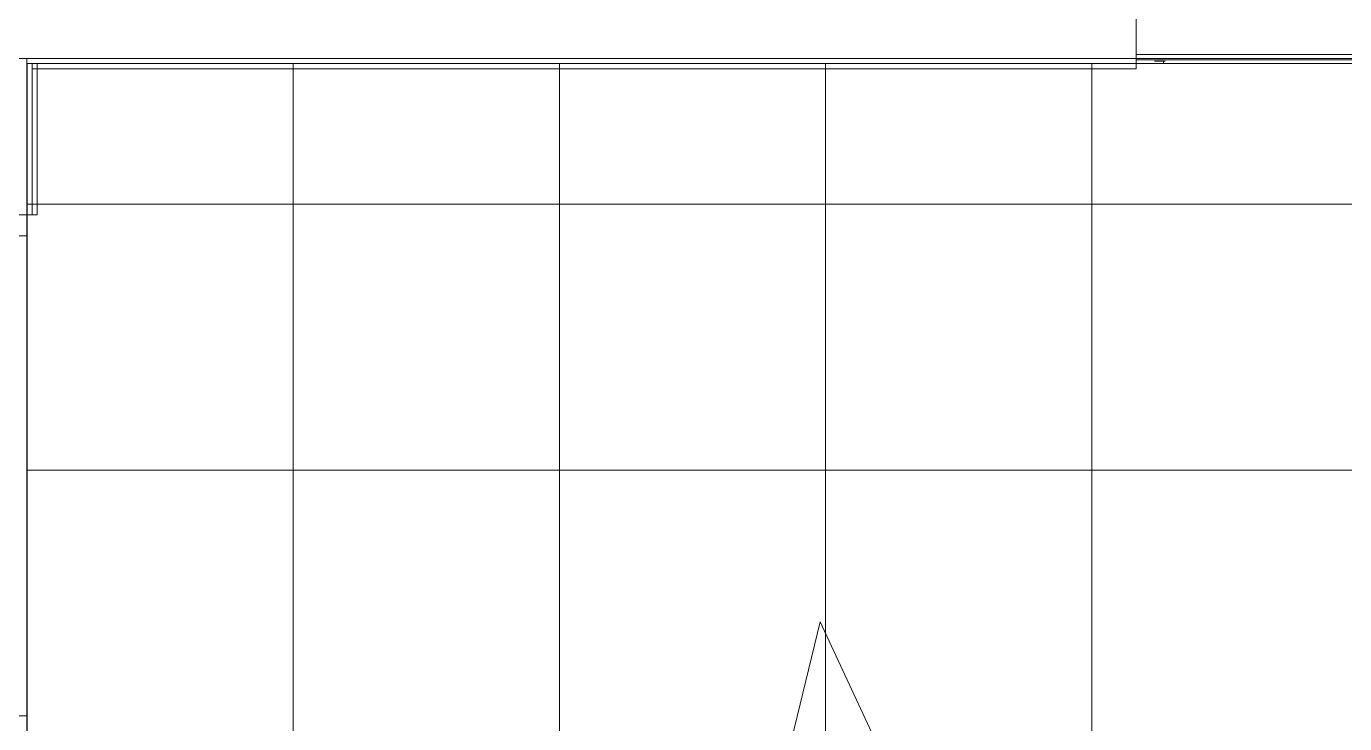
# Model space of a CAD drawing. Header units: metres. Extents: x 3856 to 4207, y -1118 to -691.
# Drawn here: x 3949.831 to 3952.357, y -991.602 to -990.266 of the extents above; entities that cross this region are included whole.
import ezdxf

# ---------------------------------------------------------------- set-up
doc = ezdxf.new("R2010")
doc.units = ezdxf.units.M
doc.linetypes.add('Derribado', pattern=[0.0048, 0.0032, -0.0016])
for name, color, linetype, lineweight in [('Common Edges', 7, 'Continuous', 9), ('Cut Marks', 7, 'Continuous', 9), ('Detail Items', 7, 'Continuous', 9), ('Doors', 7, 'Continuous', 9), ('Floors', 7, 'Continuous', 9), ('Linea de proyección', 7, 'Derribado', 9), ('Panel', 7, 'Continuous', 9), ('Surface Pattern', 7, 'Continuous', 9), ('Walls', 7, 'Continuous', 9)]:
    doc.layers.add(name, color=color, linetype=linetype, lineweight=lineweight)
doc.layers.add('ROA-E00-URB-A101-MASTER_PLAN cambio estaciomientos_dwg', color=7, linetype='Continuous', lineweight=9, true_color=0x767676)

# ---------------------------------------------------------------- blocks, each defined once
blk = doc.blocks.new('Puerta metalica en rejilla - 0_70 x2_10 cm-6687203-IMPLANTACIÓN - KIT COMERCIAL')
at = {"layer": 'Doors'}
for p, q in [((0.3, 0.055), (0.295, 0.055)), ((0.3, 0.055), (0.295, 0.055)), ((0.297, 0.055), (0.2977, 0.0586)), ((0.2977, 0.0586), (0.297, 0.055)), ((0.3, 0.055), (0.31, 0.055)), ((0.31, 0.055), (0.3, 0.055)), ((0.315, 0.055), (0.31, 0.055)), ((0.315, 0.055), (0.31, 0.055))]:
    blk.add_line(p, q, dxfattribs=at)
at = {"layer": 'Doors', "flags": 128}
for points in [[(0.297, 0.055), (0.2973, 0.055), (0.2981, 0.055), (0.2994, 0.055), (0.301, 0.055), (0.303, 0.055), (0.305, 0.055), (0.3071, 0.055), (0.309, 0.055), (0.3107, 0.055), (0.312, 0.055), (0.3128, 0.055), (0.313, 0.055)], [(0.313, 0.055), (0.3128, 0.055), (0.312, 0.055), (0.3107, 0.055), (0.309, 0.055), (0.3071, 0.055), (0.305, 0.055), (0.303, 0.055), (0.301, 0.055), (0.2994, 0.055), (0.2981, 0.055), (0.2973, 0.055), (0.297, 0.055)]]:
    blk.add_lwpolyline(points, dxfattribs=at)
at = {"layer": 'Doors'}
blk.add_open_spline([(0.297, 0.055), (0.2972, 0.0554), (0.2974, 0.0558), (0.2976, 0.0564), (0.2977, 0.0569), (0.2979, 0.0576), (0.2978, 0.0582), (0.2977, 0.0586)], degree=3, knots=[0, 0, 0, 0, 0.0416667, 0.0625, 0.0833333, 0.125, 0.1666667, 0.1666667, 0.1666667, 0.1666667], dxfattribs=at)
blk.add_open_spline([(0.297, 0.055), (0.2972, 0.0554), (0.2974, 0.0558), (0.2976, 0.0564), (0.2977, 0.0569), (0.2979, 0.0576), (0.2978, 0.0582), (0.2977, 0.0586)], degree=3, knots=[0, 0, 0, 0, 0.0416667, 0.0625, 0.0833333, 0.125, 0.1666667, 0.1666667, 0.1666667, 0.1666667], dxfattribs=at)
blk = doc.blocks.new('COUR-PUERTA-SIMPLE - 100 cm x 210 cm-12032427-IMPLANTACIÓN - KIT COMERCIAL')
at = {"layer": 'Detail Items'}
for p, q in [((0.44, -0.04), (0.48, -0.04)), ((0.44, -1), (0.44, -0.04)), ((0.44, -0.04), (0.44, -1)), ((0.48, -0.04), (0.44, -0.04)), ((0.46, -0.04), (0.46, -0.0415)), ((0.48, -0.04), (0.48, -1)), ((0.48, -1), (0.48, -0.04)), ((0.48, -1), (0.44, -1)), ((0.44, -1), (0.48, -1))]:
    blk.add_line(p, q, dxfattribs=at)
at = {"layer": 'Doors'}
for p, q in [((-0.5, 0.05), (-0.46, 0.05)), ((-0.5, -0.05), (-0.5, 0.05)), ((-0.46, 0.05), (-0.46, 0)), ((-0.3827, 0.0254), (-0.3827, 0.0222)), ((-0.37, 0.0254), (-0.3827, 0.0254)), ((-0.37, 0.0254), (-0.2842, 0.0254)), ((-0.2842, 0.0254), (-0.37, 0.0254)), ((-0.37, 0.0254), (-0.37, 0.0222)), ((-0.37, 0.0222), (-0.37, 0.0254)), ((0.46, 0.05), (0.5, 0.05)), ((0.46, 0), (0.46, 0.05)), ((0.5, 0.05), (0.5, -0.05)), ((-0.48, 0), (-0.48, -0.05)), ((-0.46, 0), (-0.48, 0)), ((-0.3857, 0.0064), (-0.389, 0)), ((-0.3543, 0.0064), (-0.3857, 0.0064)), ((-0.3543, 0.0064), (-0.3857, 0.0064)), ((-0.3827, 0.0222), (-0.37, 0.0222)), ((-0.3827, 0.0222), (-0.3827, 0.0064)), ((-0.3573, 0.0222), (-0.3827, 0.0222)), ((-0.3573, 0.0222), (-0.3827, 0.0222)), ((-0.3827, 0.0064), (-0.3573, 0.0064)), ((-0.3827, 0.0064), (-0.3573, 0.0064)), ((-0.37, 0.0222), (-0.2842, 0.0222)), ((-0.2842, 0.0222), (-0.37, 0.0222)), ((-0.3573, 0.0064), (-0.3573, 0.0222)), ((-0.3509, 0), (-0.3543, 0.0064)), ((-0.2842, 0.0222), (-0.2842, 0.0099)), ((-0.2842, 0.0099), (-0.2842, 0.0222)), ((-0.2842, 0.0099), (-0.2811, 0.0099)), ((-0.2811, 0.0099), (-0.2842, 0.0099)), ((-0.2811, 0.0099), (-0.2811, 0.0223)), ((-0.2811, 0.0223), (-0.2811, 0.0099)), ((0.48, 0), (0.46, 0)), ((0.48, -0.04), (0.48, 0)), ((-0.48, -0.05), (-0.5, -0.05)), ((-0.389, -0.04), (-0.3857, -0.0464)), ((-0.3857, -0.0464), (-0.3543, -0.0464)), ((-0.3857, -0.0464), (-0.3543, -0.0464)), ((-0.3827, -0.0464), (-0.3827, -0.0622)), ((-0.3573, -0.0464), (-0.3827, -0.0464)), ((-0.3573, -0.0464), (-0.3827, -0.0464)), ((-0.3573, -0.0622), (-0.3573, -0.0464)), ((-0.3543, -0.0464), (-0.3509, -0.04)), ((-0.2842, -0.0622), (-0.2842, -0.0499)), ((-0.2842, -0.0499), (-0.2842, -0.0622)), ((-0.2842, -0.0499), (-0.2811, -0.0499)), ((-0.2811, -0.0499), (-0.2842, -0.0499)), ((-0.2811, -0.0499), (-0.2811, -0.0623)), ((-0.2811, -0.0623), (-0.2811, -0.0499)), ((0.5, -0.05), (0.48, -0.05)), ((-0.3827, -0.0622), (-0.3827, -0.0654)), ((-0.37, -0.0622), (-0.3827, -0.0622)), ((-0.3827, -0.0622), (-0.3573, -0.0622)), ((-0.3827, -0.0622), (-0.3573, -0.0622)), ((-0.3827, -0.0654), (-0.37, -0.0654)), ((-0.37, -0.0622), (-0.2842, -0.0622)), ((-0.2842, -0.0622), (-0.37, -0.0622)), ((-0.37, -0.0654), (-0.37, -0.0622)), ((-0.37, -0.0622), (-0.37, -0.0654)), ((-0.37, -0.0654), (-0.2842, -0.0654)), ((-0.2842, -0.0654), (-0.37, -0.0654))]:
    blk.add_line(p, q, dxfattribs=at)
at = {"layer": 'Doors', "flags": 128}
for points in [[(-0.2842, 0.0254), (-0.2835, 0.0253), (-0.2829, 0.0251), (-0.2823, 0.0247), (-0.2818, 0.0242), (-0.2814, 0.0236), (-0.2812, 0.023), (-0.2811, 0.0223)], [(-0.2811, 0.0223), (-0.2812, 0.023), (-0.2814, 0.0236), (-0.2818, 0.0242), (-0.2823, 0.0247), (-0.2829, 0.0251), (-0.2835, 0.0253), (-0.2842, 0.0254)], [(-0.2842, -0.0654), (-0.2835, -0.0653), (-0.2829, -0.0651), (-0.2823, -0.0647), (-0.2818, -0.0642), (-0.2814, -0.0636), (-0.2812, -0.063), (-0.2811, -0.0623)], [(-0.2811, -0.0623), (-0.2812, -0.063), (-0.2814, -0.0636), (-0.2818, -0.0642), (-0.2823, -0.0647), (-0.2829, -0.0651), (-0.2835, -0.0653), (-0.2842, -0.0654)]]:
    blk.add_lwpolyline(points, dxfattribs=at)
at = {"layer": 'Linea de proyección'}
blk.add_arc((0.44, -0.0792), 0.9208, 177.5622, 270, dxfattribs=at)
at = {"layer": 'Panel'}
for p, q in [((-0.48, -0.04), (-0.48, 0)), ((-0.48, 0), (0.48, 0)), ((0.48, 0), (0.48, -0.04)), ((0.44, -0.04), (-0.48, -0.04))]:
    blk.add_line(p, q, dxfattribs=at)
blk = doc.blocks.new('EDIFICIO TIPO A_rvt-1-IMPLANTACIÓN - KIT COMERCIAL')
at = {"layer": 'Surface Pattern', "true_color": 0x808080}
h = blk.add_hatch(dxfattribs=at)
h.set_pattern_fill('FP_38', color=8, style=0, pattern_type=2)
h.set_pattern_definition([(270, (3950.852, -925.327), (0.51, 3e-17), []), (0, (3950.852, -925.327), (0, 0.51), [])])
h.paths.add_polyline_path([(3951.2742, -991.7373), (3953.5918, -991.7273), (3953.6018, -991.6773), (3953.633, -991.6773), (3953.633, -991.6273), (3954.8818, -991.6273), (3954.8818, -990.3373), (3949.8318, -990.3373), (3949.8318, -991.6273), (3951.0822, -991.6273), (3951.0822, -991.7273), (3951.2717, -991.7373)])
at = {"layer": 'Common Edges'}
for p, q in [((3951.9576, -990.33), (3951.9576, -990.3273)), ((3951.9576, -990.3273), (3951.9576, -990.33))]:
    blk.add_line(p, q, dxfattribs=at)
at = {"layer": 'Cut Marks'}
for p, q in [((3951.1518, -992.231), (3951.352, -991.4071)), ((3951.352, -991.4071), (3951.9115, -992.6071))]:
    blk.add_line(p, q, dxfattribs=at)
at = {"layer": 'Floors'}
for p, q in [((3954.8818, -990.3373), (3949.8318, -990.3373)), ((3949.8318, -990.3373), (3949.8318, -990.6273)), ((3949.8318, -990.6673), (3949.8318, -991.5873))]:
    blk.add_line(p, q, dxfattribs=at)
at = {"layer": 'Walls'}
for p, q in [((3951.9576, -990.2273), (3951.9576, -990.3273)), ((3949.8318, -990.3273), (3951.9576, -990.3273)), ((3951.9576, -990.3273), (3949.8318, -990.3273)), ((3949.8318, -990.3373), (3949.8318, -990.3273)), ((3949.8318, -990.3273), (3949.8318, -990.3373)), ((3949.8418, -990.3373), (3951.9576, -990.3373)), ((3949.8418, -990.3373), (3949.8418, -990.3473)), ((3949.8418, -990.6273), (3949.8418, -990.3373)), ((3949.8518, -990.3373), (3949.8418, -990.3373)), ((3951.9576, -990.3473), (3949.8418, -990.3473)), ((3949.8518, -990.3373), (3949.8518, -990.6273)), ((3951.9576, -990.3273), (3951.9576, -990.3373)), ((3951.9576, -990.3273), (3951.9576, -990.3373)), ((3952.6576, -990.3273), (3951.9576, -990.3273)), ((3951.9576, -990.3373), (3951.9576, -990.3473)), ((3949.8418, -990.6273), (3949.8518, -990.6273)), ((3949.8318, -990.6673), (3949.8318, -991.5873))]:
    blk.add_line(p, q, dxfattribs=at)
at = {"layer": 'Walls', "lineweight": 18}
for p, q in [((3952.6576, -990.32), (3951.9576, -990.32)), ((3951.9576, -990.32), (3951.9576, -990.3273)), ((3951.9576, -990.3273), (3949.8318, -990.3273)), ((3949.8318, -990.3273), (3949.8318, -990.3373)), ((3949.8318, -990.3373), (3951.9576, -990.3373)), ((3949.8418, -990.3373), (3949.8318, -990.3373)), ((3949.8318, -990.3373), (3949.8318, -990.6273)), ((3949.8418, -990.6273), (3949.8418, -990.3373)), ((3951.9576, -990.3373), (3951.9576, -990.33)), ((3951.9576, -990.33), (3952.6576, -990.33)), ((3949.8318, -990.6273), (3949.8418, -990.6273))]:
    blk.add_line(p, q, dxfattribs=at)
at = {"layer": 'Doors', "lineweight": 9}
for name, p, rotation in [('Puerta metalica en rejilla - 0_70 x2_10 cm-6687203-IMPLANTACIÓN - KIT COMERCIAL', (3952.3076, -990.2773), 180), ('COUR-PUERTA-SIMPLE - 100 cm x 210 cm-12032427-IMPLANTACIÓN - KIT COMERCIAL', (3949.7818, -991.1273), 270)]:
    blk.add_blockref(name, p, dxfattribs=dict(at, rotation=rotation))
blk = doc.blocks.new('ROA-E00-URB-A101-MASTER_PLAN cambio estaciomientos_dwg_Puerta metalica en rejilla - 0_70 x2_40 cm-6687203-Master Plan - Etapa 1-7986492-IMPLANTACIÓN - KIT COMERCIAL')
at = {"layer": 'Doors'}
blk.add_line((0.2977, 0.0586), (0.297, 0.055), dxfattribs=at)
at = {"layer": 'Doors', "flags": 128}
blk.add_lwpolyline([(0.295, 0.055), (0.3, 0.055), (0.31, 0.055), (0.315, 0.055), (0.31, 0.055), (0.3, 0.055)], close=True, dxfattribs=at)
blk.add_lwpolyline([(0.297, 0.055), (0.2973, 0.055), (0.2981, 0.055), (0.2994, 0.055), (0.301, 0.055), (0.303, 0.055), (0.305, 0.055), (0.3071, 0.055), (0.309, 0.055), (0.3107, 0.055), (0.312, 0.055), (0.3128, 0.055), (0.313, 0.055), (0.3128, 0.055), (0.312, 0.055), (0.3107, 0.055), (0.309, 0.055), (0.3071, 0.055), (0.305, 0.055), (0.303, 0.055), (0.301, 0.055), (0.2994, 0.055), (0.2981, 0.055), (0.2973, 0.055), (0.297, 0.055), (0.2977, 0.0586)], dxfattribs=at)
blk = doc.blocks.new('ROA-E00-URB-A101-MASTER_PLAN cambio estaciomientos_dwg_ROA-E01-ARQ-R23_rvt-1-Master Plan - Etapa 1-7986546-IMPLANTACIÓN - KIT COMERCIAL')
at = {"layer": 'Walls', "flags": 128}
blk.add_lwpolyline([(990.3373, 3951.9576), (990.3273, 3951.9576), (990.3273, 3949.8318), (990.3373, 3949.8318)], dxfattribs=at)
at = {"rotation": 270.0000000000004}
blk.add_blockref('ROA-E00-URB-A101-MASTER_PLAN cambio estaciomientos_dwg_Puerta metalica en rejilla - 0_70 x2_40 cm-6687203-Master Plan - Etapa 1-7986492-IMPLANTACIÓN - KIT COMERCIAL', (990.2773, 3952.3076), dxfattribs=at)
blk = doc.blocks.new('ROA-E00-URB-A101-MASTER_PLAN cambio estaciomientos_dwg_ROA-E01-EST-R23_rvt-1-Master Plan - Etapa 1-7986858-IMPLANTACIÓN - KIT COMERCIAL')
at = {"layer": 'Common Edges'}
blk.add_line((990.3273, 3949.8318), (990.3273, 3949.7318), dxfattribs=at)
at = {"layer": 'Walls'}
blk.add_line((990.3273, 3949.8318), (990.3273, 3951.9576), dxfattribs=at)
blk = doc.blocks.new('ROA-E00-URB-A101-MASTER_PLAN cambio estaciomientos_dwg-7942325-IMPLANTACIÓN - KIT COMERCIAL')
for name in ['ROA-E00-URB-A101-MASTER_PLAN cambio estaciomientos_dwg_ROA-E01-EST-R23_rvt-1-Master Plan - Etapa 1-7986858-IMPLANTACIÓN - KIT COMERCIAL', 'ROA-E00-URB-A101-MASTER_PLAN cambio estaciomientos_dwg_ROA-E01-ARQ-R23_rvt-1-Master Plan - Etapa 1-7986546-IMPLANTACIÓN - KIT COMERCIAL']:
    blk.add_blockref(name, (0, 0))

msp = doc.modelspace()

# ---------------------------------------------------------------- block references
at = {"lineweight": 5}
msp.add_blockref('EDIFICIO TIPO A_rvt-1-IMPLANTACIÓN - KIT COMERCIAL', (0, 0), dxfattribs=at)
at = {"layer": 'ROA-E00-URB-A101-MASTER_PLAN cambio estaciomientos_dwg', "color": 7, "rotation": 269.9999999999999}
msp.add_blockref('ROA-E00-URB-A101-MASTER_PLAN cambio estaciomientos_dwg-7942325-IMPLANTACIÓN - KIT COMERCIAL', (0, 0), dxfattribs=at)

doc.saveas('drawing.dxf')
